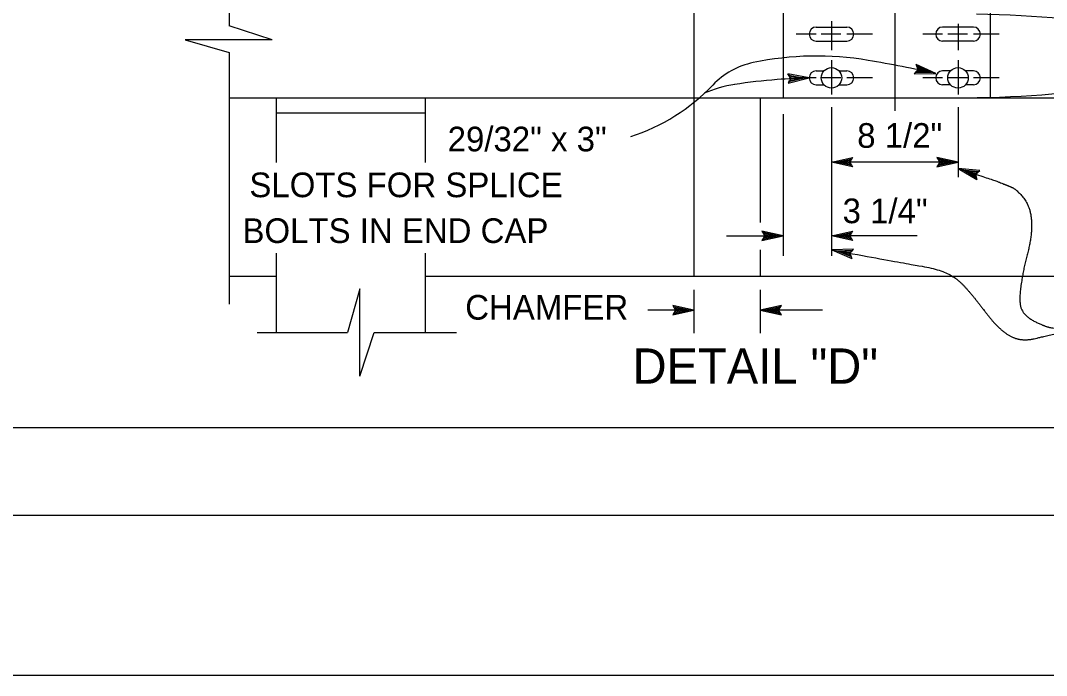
# Model space of a CAD drawing. Extents: x -894 to 866, y -476 to 714.
# Drawn here: x -69.1 to 222.2, y -476.4 to -290.6 of the extents above; entities that cross this region are included whole.
import ezdxf

# ---------------------------------------------------------------- set-up
doc = ezdxf.new("R2010")
doc.units = 0
for name, color, linetype in [('10 Sheet Format', 7, 'Continuous'), ('56 Stage 3 Anno', 7, 'Continuous'), ('57 Undefined', 7, 'Continuous'), ('60 Nongeo Data', 7, 'Continuous')]:
    doc.layers.add(name, color=color, linetype=linetype)

msp = doc.modelspace()

# ---------------------------------------------------------------- linework, layer by layer
at = {"layer": '10 Sheet Format'}
for p, q in [((-813.45, -406.04), (811.55, -406.04)), ((836.57, -431.04), (-863.43, -431.04))]:
    msp.add_line(p, q, dxfattribs=at)
for points in [[(-894.04, 713.56), (865.96, 713.56), (865.96, -476.44), (-894.04, -476.44)], [(-863.43, 668.96), (836.57, 668.96), (836.57, -431.04), (-863.43, -431.04)]]:
    msp.add_lwpolyline(points, close=True, dxfattribs=at)
at = {"layer": '56 Stage 3 Anno'}
for p, q in [((-9.89, -219.89), (-9.89, -292.08)), ((2.38, -296.06), (-9.89, -292.08)), ((2.38, -296.06), (-22.34, -296.06)), ((-22.34, -296.06), (-9.89, -299.67)), ((-9.89, -299.67), (-9.89, -371.08)), ((148.78, -305.71), (148.78, -305.71)), ((184.67, -305.67), (184.67, -305.67)), ((185.24, -303.06), (185.24, -303.06)), ((190.82, -305.64), (190.82, -305.64)), ((148.86, -308.38), (148.86, -308.38)), ((154.81, -306.86), (154.81, -306.86)), ((147.42, -317.13), (147.42, -357.32)), ((161.15, -330.78), (167.15, -329.45)), ((197.08, -330.78), (161.15, -330.78)), ((167.15, -332.12), (161.15, -330.78)), ((161.15, -330.78), (161.15, -330.78)), ((166.94, -331.77), (162.53, -330.78)), ((162.54, -330.78), (166.92, -329.81)), ((163.92, -330.78), (166.74, -330.16)), ((166.7, -331.41), (163.92, -330.78)), ((165.3, -330.79), (166.51, -330.52)), ((166.53, -331.06), (165.3, -330.79)), ((167.15, -329.45), (166.35, -330.78)), ((166.35, -330.78), (167.15, -332.12)), ((167.15, -329.45), (167.15, -329.45)), ((197.08, -330.78), (191.08, -329.45)), ((191.08, -329.45), (191.08, -329.45)), ((191.08, -329.45), (191.88, -330.78)), ((191.88, -330.78), (191.08, -332.12)), ((191.08, -332.12), (197.08, -330.78)), ((191.3, -331.77), (195.7, -330.78)), ((195.69, -330.78), (191.32, -329.81)), ((194.32, -330.78), (191.5, -330.16)), ((191.53, -331.41), (194.32, -330.78)), ((191.71, -331.06), (192.94, -330.79)), ((192.94, -330.79), (191.73, -330.52)), ((197.08, -330.78), (197.08, -330.78)), ((167.15, -332.12), (167.15, -332.12)), ((191.08, -332.12), (191.08, -332.12)), ((197.12, -332.55), (197.12, -332.55)), ((203.24, -333.15), (203.24, -333.15)), ((202.41, -335.68), (202.41, -335.68)), ((131.31, -351.67), (147.42, -351.67)), ((147.42, -351.67), (141.42, -350.34)), ((141.42, -350.34), (141.42, -350.34)), ((141.42, -350.34), (142.22, -351.67)), ((142.22, -351.67), (141.42, -353.01)), ((141.42, -353.01), (147.42, -351.67)), ((141.63, -352.65), (146.04, -351.67)), ((146.03, -351.67), (141.65, -350.7)), ((144.65, -351.67), (141.83, -351.04)), ((141.87, -352.29), (144.65, -351.67)), ((142.04, -351.95), (143.27, -351.67)), ((143.27, -351.67), (142.06, -351.4)), ((147.42, -351.67), (147.42, -351.67)), ((161.15, -351.67), (167.15, -350.34)), ((167.15, -353.01), (161.15, -351.67)), ((161.15, -351.67), (161.15, -351.67)), ((185.52, -351.67), (161.15, -351.67)), ((166.94, -352.65), (162.53, -351.67)), ((162.54, -351.67), (166.92, -350.7)), ((163.92, -351.67), (166.74, -351.04)), ((166.7, -352.29), (163.92, -351.67)), ((165.3, -351.67), (166.51, -351.4)), ((166.53, -351.95), (165.3, -351.67)), ((167.15, -350.34), (166.35, -351.67)), ((166.35, -351.67), (167.15, -353.01)), ((167.15, -350.34), (167.15, -350.34)), ((141.42, -353.01), (141.42, -353.01)), ((167.15, -353.01), (167.15, -353.01)), ((161.29, -355.69), (161.29, -355.69)), ((166.95, -358.08), (166.95, -358.08)), ((167.43, -355.45), (167.43, -355.45)), ((27.28, -366.77), (23.71, -379.11)), ((27.28, -391.5), (27.28, -366.77)), ((122.06, -367.03), (122.06, -379.3)), ((140.95, -367.03), (140.95, -379.3)), ((122.06, -372.8), (109.04, -372.8)), ((122.06, -372.8), (116.06, -371.47)), ((116.06, -371.47), (116.06, -371.47)), ((116.06, -371.47), (116.86, -372.8)), ((116.86, -372.8), (116.06, -374.14)), ((116.06, -374.14), (122.06, -372.8)), ((116.27, -373.78), (120.68, -372.8)), ((120.67, -372.79), (116.29, -371.83)), ((119.29, -372.8), (116.47, -372.17)), ((116.51, -373.42), (119.29, -372.8)), ((116.68, -373.08), (117.91, -372.8)), ((117.91, -372.8), (116.7, -372.53)), ((122.06, -372.8), (122.06, -372.8)), ((146.95, -371.46), (140.95, -372.8)), ((158.6, -372.8), (140.95, -372.8)), ((140.95, -372.8), (140.95, -372.8)), ((140.95, -372.8), (146.95, -374.13)), ((146.73, -371.81), (142.33, -372.8)), ((142.34, -372.8), (146.71, -373.77)), ((146.5, -372.17), (143.71, -372.8)), ((143.71, -372.8), (146.54, -373.42)), ((146.32, -372.52), (145.09, -372.79)), ((145.09, -372.79), (146.3, -373.06)), ((146.15, -372.8), (146.95, -371.46)), ((146.95, -374.13), (146.15, -372.8)), ((146.95, -371.46), (146.95, -371.46)), ((116.06, -374.14), (116.06, -374.14)), ((146.95, -374.13), (146.95, -374.13)), ((-1.94, -379.11), (23.71, -379.11)), ((27.28, -391.5), (31.3, -379.11)), ((31.3, -379.11), (54.64, -379.11))]:
    msp.add_line(p, q, dxfattribs=at)
for points in [[(148.86, -308.38), (154.81, -306.86), (148.78, -305.71), (149, -306.06), (153.42, -306.9), (149.06, -308.02), (149.26, -307.66), (152.05, -306.95), (149.22, -306.41), (149.45, -306.76), (150.67, -306.99), (149.46, -307.3), (149.62, -307.02), (148.78, -305.71), (149.62, -307.02)], [(184.67, -305.67), (190.82, -305.64), (185.24, -303.06), (185.38, -303.45), (189.46, -305.34), (184.96, -305.37), (185.24, -305.06), (188.12, -305.05), (185.51, -303.84), (185.64, -304.23), (186.77, -304.76), (185.52, -304.76), (185.74, -304.53), (185.24, -303.06), (185.74, -304.53)], [(203.24, -333.15), (197.12, -332.55), (202.41, -335.68), (202.32, -335.28), (198.44, -332.99), (202.93, -333.42), (202.62, -333.69), (199.75, -333.41), (202.23, -334.88), (202.13, -334.47), (201.06, -333.84), (202.31, -333.96), (202.06, -334.17), (202.41, -335.68), (202.06, -334.17)], [(167.43, -355.45), (161.29, -355.69), (166.95, -358.08), (166.8, -357.69), (162.66, -355.94), (167.16, -355.76), (166.89, -356.07), (164.01, -356.18), (166.66, -357.3), (166.51, -356.92), (165.36, -356.43), (166.61, -356.38), (166.4, -356.63), (166.95, -358.08), (166.4, -356.63)]]:
    msp.add_lwpolyline(points, close=True, dxfattribs=at)
for centre, radius, start, end in [((143.49, -324.29), 22.23, 101.8064, 136.1918), ((156.9, -388.41), 87.74, 80.3769, 101.8064), ((101.21, -716.84), 420.85, 77.7059, 80.3769), ((139.17, -344.46), 36.13, 98.7608, 113.1428), ((158.12, -467.46), 160.59, 94.4086, 98.7608), ((160.62, -499.92), 193.14, 91.7244, 94.4086), ((86.74, -269.85), 56.41, 287.9781, 316.1918)]:
    msp.add_arc(centre, radius, start, end, dxfattribs=at)
for points in [[(197.12, -332.55), (206.83, -335.73), (210.54, -337.14), (213.89, -338.56), (217.77, -343.68), (218.13, -351.8), (215.66, -360.81), (214.24, -370.87), (216.19, -374.58), (221.27, -377.23), (225.13, -378.16), (232.71, -377.76)], [(161.29, -355.69), (182.47, -359.57), (191.65, -361.16), (196.94, -363.81), (201.18, -368.58), (204.11, -372.3), (207.7, -376.96), (212.09, -380.55), (216.61, -381.48), (222.6, -379.89), (232.71, -377.76)]]:
    msp.add_open_spline(points, degree=2, dxfattribs=at)
at = {"layer": '60 Nongeo Data'}
for p, q in [((179.12, -223.63), (179.12, -316.24)), ((122.06, -228), (122.06, -312.54)), ((147.42, -228), (147.42, -312.54)), ((206.24, -228), (206.24, -312.54)), ((161.15, -290.81), (161.15, -299.04)), ((156.79, -292.46), (165.51, -292.46)), ((201.44, -292.46), (192.72, -292.46)), ((197.08, -291.55), (197.08, -299.04)), ((156.79, -294.44), (151.15, -294.44)), ((156.79, -296.43), (165.51, -296.43)), ((163.83, -294.44), (158.25, -294.44)), ((172.83, -294.44), (165.51, -294.44)), ((192.72, -294.44), (187.08, -294.44)), ((201.44, -296.43), (192.72, -296.43)), ((199.77, -294.44), (194.18, -294.44)), ((208.76, -294.44), (201.44, -294.44)), ((161.15, -301.88), (161.15, -311.54)), ((197.08, -301.88), (197.08, -311.54)), ((156.79, -304.88), (159.02, -304.88)), ((163.29, -304.88), (165.51, -304.88)), ((194.95, -304.88), (192.72, -304.88)), ((201.44, -304.88), (199.22, -304.88)), ((156.79, -306.86), (151.15, -306.86)), ((163.83, -306.86), (158.25, -306.86)), ((172.83, -306.86), (165.51, -306.86)), ((192.72, -306.86), (187.08, -306.86)), ((199.77, -306.86), (194.18, -306.86)), ((208.76, -306.86), (201.44, -306.86)), ((156.79, -308.84), (159.02, -308.84)), ((163.29, -308.84), (165.51, -308.84)), ((194.95, -308.84), (192.72, -308.84)), ((201.44, -308.84), (199.22, -308.84)), ((-9.89, -312.54), (206.24, -312.54)), ((3.58, -330.84), (3.58, -312.53)), ((45.85, -330.84), (45.85, -312.53)), ((122.06, -312.54), (122.06, -363.26)), ((140.95, -312.54), (140.95, -347.92)), ((194.12, -312.54), (267.88, -312.54)), ((45.85, -316.9), (3.58, -316.9)), ((161.15, -315.14), (161.15, -357.32)), ((197.08, -315.14), (197.08, -335.03)), ((3.58, -379.11), (3.58, -356.59)), ((45.85, -379.11), (45.85, -356.59)), ((140.95, -355.69), (140.95, -363.26)), ((3.58, -363.25), (-9.89, -363.25)), ((302.98, -363.26), (45.85, -363.26))]:
    msp.add_line(p, q, dxfattribs=at)
for centre in [(161.15, -306.86), (197.08, -306.86)]:
    msp.add_circle(centre, 2.91, dxfattribs=at)
for centre, start, end in [((156.79, -294.44), 90, 180), ((165.51, -294.44), 0, 90), ((192.72, -294.44), 90, 180), ((201.44, -294.44), 0, 90), ((156.79, -294.44), 180, 270), ((156.79, -294.44), 180, 270), ((165.51, -294.44), 270, 0), ((192.72, -294.44), 180, 270), ((201.44, -294.44), 270, 0), ((201.44, -294.44), 270, 0), ((156.79, -306.86), 90, 180), ((165.51, -306.86), 0, 90), ((192.72, -306.86), 90, 180), ((201.44, -306.86), 0, 90), ((156.79, -306.86), 180, 270), ((156.79, -306.86), 180, 270), ((165.51, -306.86), 270, 0), ((192.72, -306.86), 180, 270), ((201.44, -306.86), 270, 0), ((201.44, -306.86), 270, 0)]:
    msp.add_arc(centre, 1.98, start, end, dxfattribs=at)
msp.add_ellipse((196.02, -300.65), major_axis=(65.78, 0), ratio=0.180707, start_param=4.712389, end_param=7.758179, dxfattribs=at)

# ---------------------------------------------------------------- texts
at = {"layer": '57 Undefined'}
for s, height, p in [('29/32" x 3"', 7, (52.17, -327.72)), ('8 1/2"', 7, (168.46, -326.71)), ('SLOTS FOR SPLICE', 7, (-4.13, -340.72)), ('3 1/4"', 7, (164.31, -348.1)), ('BOLTS IN END CAP', 7, (-6.09, -353.72)), ('CHAMFER', 7, (57.16, -375.47)), ('DETAIL "D"', 10, (104.68, -393.64))]:
    msp.add_text(s, height=height, dxfattribs=at).set_placement(p)

doc.saveas('drawing.dxf')
